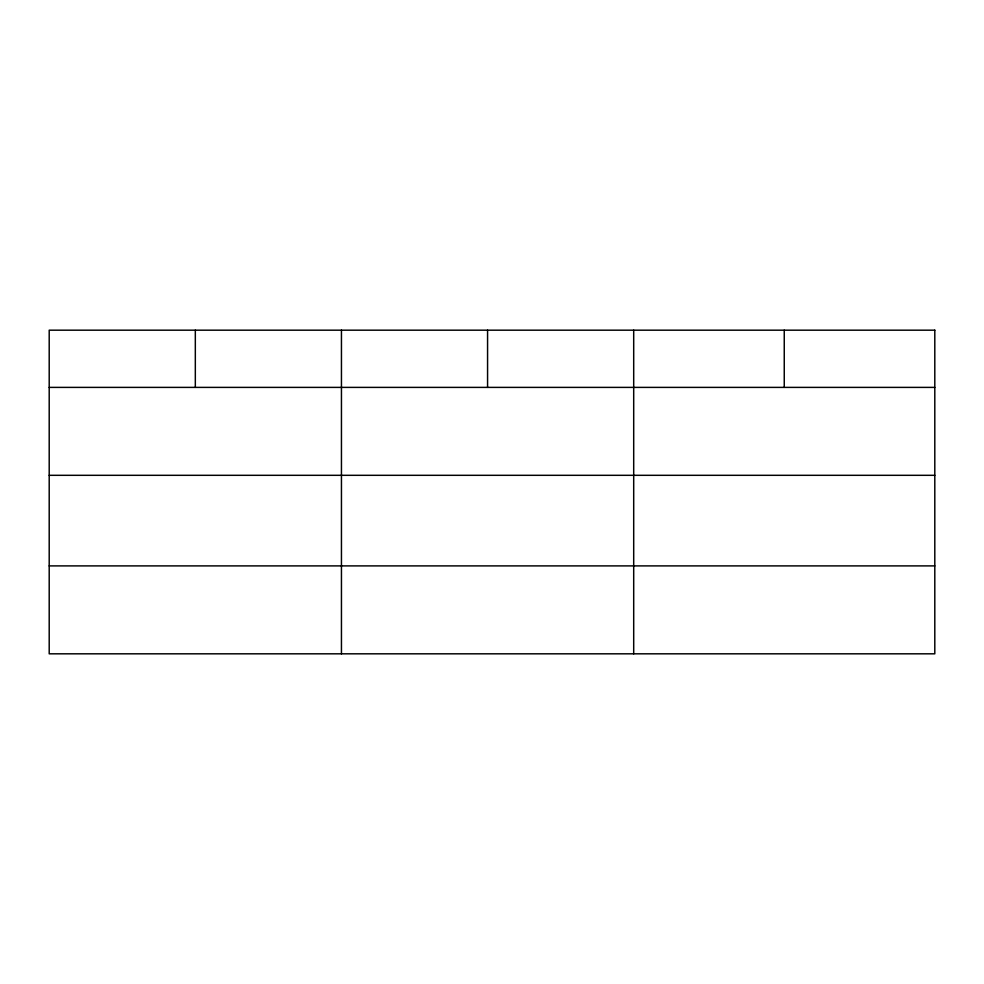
<?xml version="1.0" encoding="UTF-8"?>
<svg xmlns="http://www.w3.org/2000/svg" width="984" height="984" viewBox="0 0 984 984"><rect width="100%" height="100%" fill="white"/><g stroke="black" fill="none" stroke-linecap="round" stroke-linejoin="round"><path stroke-width="1.48" d="M49.2 387.388L934.8 387.388M49.2 475.309L934.8 475.309M49.2 565.898L934.8 565.898M784.248 330.181L784.248 387.388M633.696 330.181L633.696 653.819M487.572 330.181L487.572 387.388M341.448 330.181L341.448 653.819M195.324 330.181L195.324 387.388M934.8 330.181L49.2 330.181L49.2 653.819L934.8 653.819L934.8 330.181"/></g></svg>
